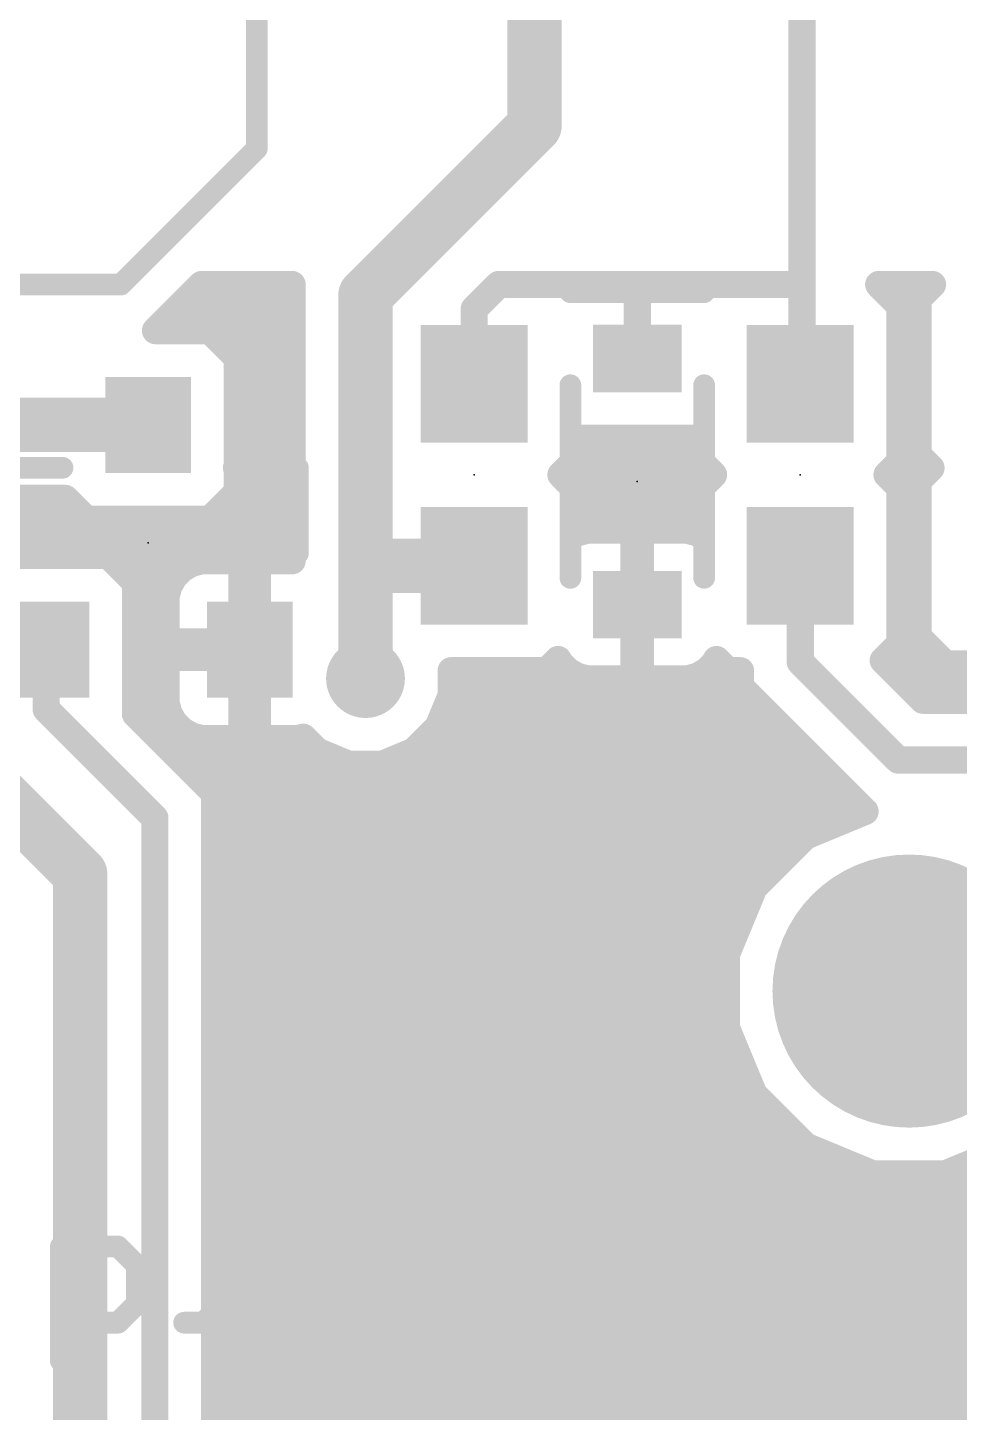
# Model space of a CAD drawing. Extents: x -16.5 to 33.1, y -17.8 to 72.5.
# Drawn here: x 8.27 to 16.98, y 46.61 to 59.55 of the extents above; entities that cross this region are included whole.
import ezdxf

# ---------------------------------------------------------------- set-up
doc = ezdxf.new("R2010")
doc.units = 0
for name, color, linetype in [('1', 22, 'CONTINUOUS'), ('17', 82, 'CONTINUOUS'), ('18', 82, 'CONTINUOUS'), ('20', 7, 'CONTINUOUS'), ('21', 7, 'CONTINUOUS'), ('23', 7, 'CONTINUOUS')]:
    doc.layers.add(name, color=color, linetype=linetype)

# ---------------------------------------------------------------- blocks, each defined once
blk = doc.blocks.new('ROUNDP')
at = {"const_width": 0.5}
blk.add_lwpolyline([(0, -0.25, 1), (0, 0.25, 1), (0, -0.25)], format="xyb", dxfattribs=at)
blk = doc.blocks.new('RECT')
blk.add_solid([(-0.5, -0.5), (0.5, -0.5), (-0.5, 0.5), (0.5, 0.5)])
blk = doc.blocks.new('ROUNDV')
at = {"const_width": 0.5}
blk.add_lwpolyline([(0, -0.25, 1), (0, 0.25, 1), (0, -0.25)], format="xyb", dxfattribs=at)

msp = doc.modelspace()

# ---------------------------------------------------------------- linework, layer by layer
at = {"layer": '1'}
for points, const_width in [([(13.01, 67.51), (13.01, 58.6322)], 0.508), ([(15.51, 67.01), (15.51, 57.15)], 0.254), ([(13.01, 58.6322), (11.43, 57.0522)], 0.508), ([(9.4671, 56.7188), (9.8983, 57.15)], 0.254), ([(9.8983, 57.15), (10.7442, 57.15)], 0.254), ([(10.7442, 57.15), (10.7442, 54.568)], 0.254), ([(11.43, 57.0522), (11.43, 54.522)], 0.508), ([(12.446, 56.9211), (12.675, 57.15)], 0.254), ([(12.675, 57.15), (13.97, 57.15)], 0.254), ([(13.97, 57.15), (15.51, 57.15)], 0.254), ([(13.97, 56.4585), (13.97, 57.15)], 0.254), ([(15.51, 57.15), (15.51, 56.238)], 0.254), ([(16.4258, 56.9509), (16.2267, 57.15)], 0.254), ([(16.2267, 57.15), (16.7298, 57.15)], 0.254), ([(16.7298, 57.15), (16.5942, 57.0144)], 0.254), ([(16.4258, 55.4931), (16.4258, 56.9509)], 0.254), ([(16.5942, 57.0144), (16.5942, 55.5566)], 0.254), ([(9.6443, 56.896), (10.7442, 56.896)], 0.254), ([(12.446, 56.222), (12.446, 56.9211)], 0.254), ([(16.4258, 56.896), (16.5942, 56.896)], 0.254), ([(9.9769, 56.7188), (9.4671, 56.7188)], 0.254), ([(10.2298, 56.4659), (9.9769, 56.7188)], 0.254), ([(10.0537, 56.642), (10.7442, 56.642)], 0.254), ([(16.4258, 56.642), (16.5942, 56.642)], 0.254), ([(10.2298, 55.2081), (10.2298, 56.4659)], 0.254), ([(10.2298, 56.388), (10.7442, 56.388)], 0.254), ([(16.4258, 56.388), (16.5942, 56.388)], 0.254), ([(15.51, 56.238), (15.494, 56.222)], 0.254), ([(10.2298, 56.134), (10.7442, 56.134)], 0.254), ([(16.4258, 56.134), (16.5942, 56.134)], 0.254), ([(6.43, 55.837), (9.398, 55.837)], 0.508), ([(10.2298, 55.88), (10.7442, 55.88)], 0.254), ([(16.4258, 55.88), (16.5942, 55.88)], 0.254), ([(13.3778, 55.4931), (13.3778, 55.7117)], 0.254), ([(13.3778, 55.7117), (14.5622, 55.7117)], 0.254), ([(14.5622, 55.7117), (14.5622, 55.4931)], 0.254), ([(10.2298, 55.626), (10.7442, 55.626)], 0.254), ([(13.3778, 55.626), (14.5622, 55.626)], 0.254), ([(16.4258, 55.626), (16.5942, 55.626)], 0.254), ([(16.5942, 55.5566), (16.7153, 55.4355)], 0.254), ([(13.2567, 55.372), (13.3778, 55.4931)], 0.254), ([(14.5622, 55.4931), (14.6833, 55.372)], 0.254), ([(16.3047, 55.372), (16.4258, 55.4931)], 0.254), ([(16.7153, 55.4355), (16.5942, 55.3144)], 0.254), ([(10.2298, 55.372), (10.7442, 55.372)], 0.254), ([(13.3778, 55.2509), (13.2567, 55.372)], 0.254), ([(13.2567, 55.372), (14.6833, 55.372)], 0.254), ([(14.6833, 55.372), (14.5622, 55.2509)], 0.254), ([(16.4258, 55.2509), (16.3047, 55.372)], 0.254), ([(16.3047, 55.372), (16.6518, 55.372)], 0.254), ([(16.5942, 55.3144), (16.5942, 53.8566)], 0.254), ([(7.3118, 55.1512), (8.6231, 55.1512)], 0.254), ([(8.6231, 55.1512), (8.8191, 54.9552)], 0.254), ([(9.9769, 54.9552), (10.2298, 55.2081)], 0.254), ([(13.3778, 54.8111), (13.3778, 55.2509)], 0.254), ([(14.5622, 55.2509), (14.5622, 54.8111)], 0.254), ([(16.4258, 53.7931), (16.4258, 55.2509)], 0.254), ([(7.3118, 55.118), (8.6563, 55.118)], 0.254), ([(10.1397, 55.118), (10.7442, 55.118)], 0.254), ([(13.3778, 55.118), (14.5622, 55.118)], 0.254), ([(16.4258, 55.118), (16.5942, 55.118)], 0.254), ([(8.8191, 54.9552), (9.9769, 54.9552)], 0.254), ([(7.1747, 54.864), (10.7442, 54.864)], 0.254), ([(13.3778, 54.864), (14.5622, 54.864)], 0.254), ([(13.4079, 54.8285), (13.3778, 54.8111)], 0.254), ([(13.5048, 54.8545), (13.4079, 54.8285)], 0.254), ([(13.9395, 54.8545), (13.5048, 54.8545)], 0.254), ([(13.9395, 54.189), (13.9395, 54.8545)], 0.254), ([(14.4352, 54.8545), (14.0005, 54.8545)], 0.254), ([(14.0005, 54.8545), (14.0005, 54.189)], 0.254), ([(14.5321, 54.8285), (14.4352, 54.8545)], 0.254), ([(14.5622, 54.8111), (14.5321, 54.8285)], 0.254), ([(16.4258, 54.864), (16.5942, 54.864)], 0.254), ([(9.0269, 54.6188), (7.8691, 54.6188)], 0.254), ([(9.2798, 54.3659), (9.0269, 54.6188)], 0.254), ([(11.43, 54.522), (12.446, 54.522)], 0.508), ([(11.43, 53.467), (11.43, 54.522)], 0.508), ([(9.0357, 54.61), (10.7442, 54.61)], 0.254), ([(9.7141, 54.4919), (9.6431, 54.4209)], 0.254), ([(9.8009, 54.542), (9.7141, 54.4919)], 0.254), ([(9.8978, 54.568), (9.8009, 54.542)], 0.254), ([(10.275, 54.568), (9.8978, 54.568)], 0.254), ([(10.275, 53.81), (10.275, 54.568)], 0.254), ([(10.7442, 54.568), (10.421, 54.568)], 0.254), ([(10.421, 54.568), (10.421, 53.81)], 0.254), ([(13.9395, 54.61), (14.0005, 54.61)], 0.254), ([(15.494, 54.522), (15.494, 53.6208)], 0.254), ([(16.4258, 54.61), (16.5942, 54.61)], 0.254), ([(9.2798, 53.1354), (9.2798, 54.3659)], 0.254), ([(9.2798, 54.356), (9.6056, 54.356)], 0.254), ([(9.6431, 54.4209), (9.593, 54.3341)], 0.254), ([(10.275, 54.356), (10.421, 54.356)], 0.254), ([(13.9395, 54.356), (14.0005, 54.356)], 0.254), ([(16.4258, 54.356), (16.5942, 54.356)], 0.254), ([(9.593, 54.3341), (9.567, 54.2372)], 0.254), ([(9.567, 54.2372), (9.567, 53.81)], 0.254), ([(6.3646, 54.0385), (8.763, 51.6401)], 0.508), ([(9.2798, 54.102), (9.567, 54.102)], 0.254), ([(10.275, 54.102), (10.421, 54.102)], 0.254), ([(14.0005, 54.189), (13.9395, 54.189)], 0.254), ([(13.9395, 53.4625), (13.9395, 54.128)], 0.254), ([(13.9395, 54.128), (14.0005, 54.128)], 0.254), ([(13.9395, 54.102), (14.0005, 54.102)], 0.254), ([(14.0005, 54.128), (14.0005, 53.4625)], 0.254), ([(16.4258, 54.102), (16.5942, 54.102)], 0.254), ([(9.2798, 53.848), (9.567, 53.848)], 0.254), ([(10.275, 53.848), (10.421, 53.848)], 0.254), ([(13.9395, 53.848), (14.0005, 53.848)], 0.254), ([(16.4258, 53.848), (16.6028, 53.848)], 0.254), ([(16.5942, 53.8566), (16.8471, 53.6037)], 0.254), ([(8.4455, 53.7345), (8.448, 53.737)], 0.254), ([(8.4455, 53.7345), (8.4455, 53.1795)], 0.254), ([(9.567, 53.81), (10.275, 53.81)], 0.254), ([(10.421, 53.81), (10.275, 53.81)], 0.254), ([(10.275, 53.81), (10.275, 53.664)], 0.254), ([(16.2689, 53.6362), (16.4258, 53.7931)], 0.254), ([(9.2798, 53.594), (9.567, 53.594)], 0.254), ([(10.275, 53.664), (9.567, 53.664)], 0.254), ([(9.567, 53.664), (9.567, 53.2368)], 0.254), ([(10.275, 52.906), (10.275, 53.664)], 0.254), ([(10.275, 53.664), (10.421, 53.664)], 0.254), ([(10.275, 53.594), (10.421, 53.594)], 0.254), ([(10.421, 53.664), (10.421, 52.906)], 0.254), ([(13.1249, 53.5402), (13.2297, 53.645)], 0.254), ([(13.1787, 53.594), (13.2657, 53.594)], 0.254), ([(13.2297, 53.645), (13.2501, 53.6096)], 0.254), ([(13.2501, 53.6096), (13.3211, 53.5386)], 0.254), ([(13.9395, 53.594), (14.0005, 53.594)], 0.254), ([(14.6189, 53.5386), (14.6899, 53.6096)], 0.254), ([(14.6743, 53.594), (14.7613, 53.594)], 0.254), ([(14.6899, 53.6096), (14.7103, 53.645)], 0.254), ([(14.7103, 53.645), (14.8151, 53.5402)], 0.254), ([(15.494, 53.6208), (16.4098, 52.705)], 0.254), ([(16.6413, 53.2638), (16.2689, 53.6362)], 0.254), ([(16.3111, 53.594), (18.381, 53.594)], 0.254), ([(16.8471, 53.6037), (18.2049, 53.6037)], 0.254), ([(12.2301, 53.3078), (12.2301, 53.5402)], 0.254), ([(12.2301, 53.5402), (13.1249, 53.5402)], 0.254), ([(13.3211, 53.5386), (13.4079, 53.4885)], 0.254), ([(13.4079, 53.4885), (13.5048, 53.4625)], 0.254), ([(13.5048, 53.4625), (13.9395, 53.4625)], 0.254), ([(14.0005, 53.4625), (14.4352, 53.4625)], 0.254), ([(14.4352, 53.4625), (14.5321, 53.4885)], 0.254), ([(14.5321, 53.4885), (14.6189, 53.5386)], 0.254), ([(14.8151, 53.5402), (14.9352, 53.5402)], 0.254), ([(14.9352, 53.5402), (14.9352, 53.3893)], 0.254), ([(9.2798, 53.34), (9.567, 53.34)], 0.254), ([(10.275, 53.34), (10.421, 53.34)], 0.254), ([(12.2301, 53.34), (14.9845, 53.34)], 0.254), ([(14.9352, 53.3893), (15.851, 52.4735)], 0.254), ([(16.5651, 53.34), (18.381, 53.34)], 0.254), ([(9.567, 53.2368), (9.593, 53.1399)], 0.254), ([(12.1083, 53.0138), (12.2301, 53.3078)], 0.254), ([(18.381, 53.2638), (16.6413, 53.2638)], 0.254), ([(8.4455, 53.1795), (9.4615, 52.1635)], 0.254), ([(9.693, 52.7223), (9.2798, 53.1354)], 0.254), ([(9.3292, 53.086), (9.6241, 53.086)], 0.254), ([(9.593, 53.1399), (9.6431, 53.0531)], 0.254), ([(10.275, 53.086), (10.421, 53.086)], 0.254), ([(12.1382, 53.086), (15.2385, 53.086)], 0.254), ([(9.6431, 53.0531), (9.7141, 52.9821)], 0.254), ([(9.7141, 52.9821), (9.8009, 52.932)], 0.254), ([(11.8832, 52.7887), (12.1083, 53.0138)], 0.254), ([(9.5832, 52.832), (10.9335, 52.832)], 0.254), ([(9.8009, 52.932), (9.8978, 52.906)], 0.254), ([(9.8978, 52.906), (10.275, 52.906)], 0.254), ([(10.421, 52.906), (10.7982, 52.906)], 0.254), ([(10.7982, 52.906), (10.8465, 52.919)], 0.254), ([(10.8465, 52.919), (10.9768, 52.7887)], 0.254), ([(11.9265, 52.832), (15.4925, 52.832)], 0.254), ([(10.0203, 52.3949), (9.693, 52.7223)], 0.254), ([(10.9768, 52.7887), (11.2708, 52.6669)], 0.254), ([(11.5892, 52.6669), (11.8832, 52.7887)], 0.254), ([(16.4098, 52.705), (22.225, 52.705)], 0.254), ([(9.8372, 52.578), (15.7465, 52.578)], 0.254), ([(11.2708, 52.6669), (11.5892, 52.6669)], 0.254), ([(15.851, 52.4735), (16.0996, 52.2249)], 0.254), ([(10.0203, 42.0274), (10.0203, 52.3949)], 0.254), ([(10.0203, 52.324), (16.0005, 52.324)], 0.254), ([(9.4615, 41.7959), (9.4615, 52.1635)], 0.254), ([(16.0996, 52.2249), (15.5424, 51.9941)], 0.254), ([(10.0203, 52.07), (15.7257, 52.07)], 0.254), ([(15.5424, 51.9941), (15.0619, 51.5136)], 0.254), ([(10.0203, 51.816), (15.3643, 51.816)], 0.254), ([(8.763, 41.3385), (8.763, 51.6401)], 0.508), ([(10.0203, 51.562), (15.1103, 51.562)], 0.254), ([(15.0619, 51.5136), (14.8018, 50.8858)], 0.254), ([(10.0203, 51.308), (14.9767, 51.308)], 0.254), ([(10.0203, 51.054), (14.8715, 51.054)], 0.254), ([(14.8018, 50.8858), (14.8018, 50.2062)], 0.254), ([(10.0203, 50.8), (14.8018, 50.8)], 0.254), ([(10.0203, 50.546), (14.8018, 50.546)], 0.254), ([(10.0203, 50.292), (14.8018, 50.292)], 0.254), ([(14.8018, 50.2062), (15.0619, 49.5784)], 0.254), ([(10.0203, 50.038), (14.8715, 50.038)], 0.254), ([(10.0203, 49.784), (14.9767, 49.784)], 0.254), ([(15.0619, 49.5784), (15.5424, 49.0979)], 0.254), ([(10.0203, 49.53), (15.1103, 49.53)], 0.254), ([(10.0203, 49.276), (15.3643, 49.276)], 0.254), ([(15.5424, 49.0979), (16.1702, 48.8379)], 0.254), ([(16.8498, 48.8379), (17.4776, 49.0979)], 0.254), ([(10.0203, 49.022), (15.7256, 49.022)], 0.254), ([(16.1702, 48.8379), (16.8498, 48.8379)], 0.254), ([(10.0203, 48.768), (22.4202, 48.768)], 0.254), ([(10.0203, 48.514), (22.4202, 48.514)], 0.254), ([(10.0203, 48.26), (22.4202, 48.26)], 0.254), ([(10.0203, 48.006), (22.4202, 48.006)], 0.254), ([(10.0203, 47.752), (22.4202, 47.752)], 0.254), ([(10.0203, 47.498), (22.4202, 47.498)], 0.254), ([(10.0203, 47.244), (22.4202, 47.244)], 0.254), ([(10.0203, 46.99), (22.4202, 46.99)], 0.254), ([(10.0203, 46.736), (22.4202, 46.736)], 0.254), ([(10.0203, 46.482), (22.4202, 46.482)], 0.254)]:
    msp.add_lwpolyline(points, dxfattribs=dict(at, const_width=const_width))
for points, const_width in [([(13.0998, 58.5424, 1), (12.9202, 58.722)], 0.254), ([(12.883, 58.6322, 1), (13.137, 58.6322)], 0.254), ([(9.8983, 57.2135, 1), (9.8983, 57.0865)], 0.127), ([(9.9432, 57.1051, 1), (9.8534, 57.1949)], 0.127), ([(10.8077, 57.15, 1), (10.6807, 57.15)], 0.127), ([(10.7442, 57.0865, 1), (10.7442, 57.2135)], 0.127), ([(11.557, 57.0522, 1), (11.303, 57.0522)], 0.254), ([(11.3402, 57.142, 1), (11.5198, 56.9624)], 0.254), ([(12.675, 57.2135, 1), (12.675, 57.0865)], 0.127), ([(12.7199, 57.1051, 1), (12.63, 57.1949)], 0.127), ([(13.97, 57.2135, 1), (13.97, 57.0865)], 0.127), ([(14.0335, 57.15, 1), (13.9065, 57.15)], 0.127), ([(13.97, 57.0865, 1), (13.97, 57.2135)], 0.127), ([(15.5735, 57.15, 1), (15.4465, 57.15)], 0.127), ([(15.4465, 57.15, 1), (15.5735, 57.15)], 0.127), ([(15.51, 57.0865, 1), (15.51, 57.2135)], 0.127), ([(16.2716, 57.1949, 1), (16.1818, 57.1051)], 0.127), ([(16.2267, 57.2135, 1), (16.2267, 57.0865)], 0.127), ([(16.7747, 57.1051, 1), (16.6849, 57.1949)], 0.127), ([(16.7298, 57.0865, 1), (16.7298, 57.2135)], 0.127), ([(16.4893, 56.9509, 1), (16.3623, 56.9509)], 0.127), ([(16.6577, 57.0144, 1), (16.5307, 57.0144)], 0.127), ([(16.5493, 57.0593, 1), (16.6391, 56.9695)], 0.127), ([(9.6443, 56.9595, 1), (9.6443, 56.8325)], 0.127), ([(10.7442, 56.8325, 1), (10.7442, 56.9595)], 0.127), ([(12.5095, 56.9211, 1), (12.3825, 56.9211)], 0.127), ([(12.4011, 56.966, 1), (12.4909, 56.8761)], 0.127), ([(16.4258, 56.9595, 1), (16.4258, 56.8325)], 0.127), ([(16.3809, 56.906, 1), (16.4707, 56.9958)], 0.127), ([(16.5942, 56.8325, 1), (16.5942, 56.9595)], 0.127), ([(9.4671, 56.7823, 1), (9.4671, 56.6553)], 0.127), ([(9.4222, 56.7637, 1), (9.512, 56.6739)], 0.127), ([(10.0218, 56.7637, 1), (9.932, 56.6739)], 0.127), ([(9.9769, 56.6553, 1), (9.9769, 56.7823)], 0.127), ([(10.0537, 56.7055, 1), (10.0537, 56.5785)], 0.127), ([(10.7442, 56.5785, 1), (10.7442, 56.7055)], 0.127), ([(16.4258, 56.7055, 1), (16.4258, 56.5785)], 0.127), ([(16.5942, 56.5785, 1), (16.5942, 56.7055)], 0.127), ([(10.2933, 56.4659, 1), (10.1663, 56.4659)], 0.127), ([(10.1849, 56.421, 1), (10.2747, 56.5108)], 0.127), ([(10.2298, 56.4515, 1), (10.2298, 56.3245)], 0.127), ([(10.7442, 56.3245, 1), (10.7442, 56.4515)], 0.127), ([(13.9065, 56.4585, 1), (14.0335, 56.4585)], 0.127), ([(16.4258, 56.4515, 1), (16.4258, 56.3245)], 0.127), ([(16.5942, 56.3245, 1), (16.5942, 56.4515)], 0.127), ([(15.4491, 56.2669, 1), (15.5389, 56.1771)], 0.127), ([(15.4465, 56.238, 1), (15.5735, 56.238)], 0.127), ([(15.5549, 56.1931, 1), (15.4651, 56.2829)], 0.127), ([(10.2298, 56.1975, 1), (10.2298, 56.0705)], 0.127), ([(10.7442, 56.0705, 1), (10.7442, 56.1975)], 0.127), ([(12.3825, 56.222, 1), (12.5095, 56.222)], 0.127), ([(16.4258, 56.1975, 1), (16.4258, 56.0705)], 0.127), ([(16.5942, 56.0705, 1), (16.5942, 56.1975)], 0.127), ([(9.398, 55.71, 1), (9.398, 55.964)], 0.254), ([(10.2298, 55.9435, 1), (10.2298, 55.8165)], 0.127), ([(10.7442, 55.8165, 1), (10.7442, 55.9435)], 0.127), ([(16.4258, 55.9435, 1), (16.4258, 55.8165)], 0.127), ([(16.5942, 55.8165, 1), (16.5942, 55.9435)], 0.127), ([(13.4413, 55.7117, 1), (13.3143, 55.7117)], 0.127), ([(13.3778, 55.7752, 1), (13.3778, 55.6482)], 0.127), ([(14.6257, 55.7117, 1), (14.4987, 55.7117)], 0.127), ([(14.5622, 55.6482, 1), (14.5622, 55.7752)], 0.127), ([(10.2298, 55.6895, 1), (10.2298, 55.5625)], 0.127), ([(10.7442, 55.5625, 1), (10.7442, 55.6895)], 0.127), ([(13.3778, 55.6895, 1), (13.3778, 55.5625)], 0.127), ([(14.5622, 55.5625, 1), (14.5622, 55.6895)], 0.127), ([(16.4258, 55.6895, 1), (16.4258, 55.5625)], 0.127), ([(16.6391, 55.6015, 1), (16.5493, 55.5117)], 0.127), ([(16.5942, 55.5625, 1), (16.5942, 55.6895)], 0.127), ([(13.3143, 55.4931, 1), (13.4413, 55.4931)], 0.127), ([(13.4227, 55.4482, 1), (13.3329, 55.538)], 0.127), ([(14.6071, 55.538, 1), (14.5173, 55.4482)], 0.127), ([(14.4987, 55.4931, 1), (14.6257, 55.4931)], 0.127), ([(16.3623, 55.4931, 1), (16.4893, 55.4931)], 0.127), ([(16.4707, 55.4482, 1), (16.3809, 55.538)], 0.127), ([(16.5307, 55.5566, 1), (16.6577, 55.5566)], 0.127), ([(16.7602, 55.3906, 1), (16.6704, 55.4804)], 0.127), ([(16.6704, 55.3906, 1), (16.7602, 55.4804)], 0.127), ([(10.2298, 55.4355, 1), (10.2298, 55.3085)], 0.127), ([(10.7442, 55.3085, 1), (10.7442, 55.4355)], 0.127), ([(13.3016, 55.4169, 1), (13.2118, 55.3271)], 0.127), ([(13.2567, 55.4355, 1), (13.2567, 55.3085)], 0.127), ([(13.2118, 55.4169, 1), (13.3016, 55.3271)], 0.127), ([(14.7282, 55.3271, 1), (14.6384, 55.4169)], 0.127), ([(14.6384, 55.3271, 1), (14.7282, 55.4169)], 0.127), ([(14.6833, 55.3085, 1), (14.6833, 55.4355)], 0.127), ([(16.3496, 55.4169, 1), (16.2598, 55.3271)], 0.127), ([(16.3047, 55.4355, 1), (16.3047, 55.3085)], 0.127), ([(16.2598, 55.4169, 1), (16.3496, 55.3271)], 0.127), ([(16.6577, 55.3144, 1), (16.5307, 55.3144)], 0.127), ([(16.5493, 55.3593, 1), (16.6391, 55.2695)], 0.127), ([(16.6518, 55.3085, 1), (16.6518, 55.4355)], 0.127), ([(8.668, 55.1961, 1), (8.5782, 55.1063)], 0.127), ([(8.6231, 55.0877, 1), (8.6231, 55.2147)], 0.127), ([(10.1663, 55.2081, 1), (10.2933, 55.2081)], 0.127), ([(10.2747, 55.1632, 1), (10.1849, 55.253)], 0.127), ([(13.4413, 55.2509, 1), (13.3143, 55.2509)], 0.127), ([(13.3329, 55.206, 1), (13.4227, 55.2958)], 0.127), ([(14.6257, 55.2509, 1), (14.4987, 55.2509)], 0.127), ([(14.5173, 55.2958, 1), (14.6071, 55.206)], 0.127), ([(16.4893, 55.2509, 1), (16.3623, 55.2509)], 0.127), ([(16.3809, 55.206, 1), (16.4707, 55.2958)], 0.127), ([(8.6563, 55.0545, 1), (8.6563, 55.1815)], 0.127), ([(10.1397, 55.1815, 1), (10.1397, 55.0545)], 0.127), ([(10.7442, 55.0545, 1), (10.7442, 55.1815)], 0.127), ([(13.3778, 55.1815, 1), (13.3778, 55.0545)], 0.127), ([(14.5622, 55.0545, 1), (14.5622, 55.1815)], 0.127), ([(16.4258, 55.1815, 1), (16.4258, 55.0545)], 0.127), ([(16.5942, 55.0545, 1), (16.5942, 55.1815)], 0.127), ([(8.8191, 55.0187, 1), (8.8191, 54.8917)], 0.127), ([(8.7742, 54.9103, 1), (8.864, 55.0001)], 0.127), ([(9.932, 55.0001, 1), (10.0218, 54.9103)], 0.127), ([(9.9769, 54.8917, 1), (9.9769, 55.0187)], 0.127), ([(10.7442, 54.8005, 1), (10.7442, 54.9275)], 0.127), ([(13.346, 54.8661, 1), (13.4095, 54.7561)], 0.127), ([(13.3778, 54.9275, 1), (13.3778, 54.8005)], 0.127), ([(13.3143, 54.8111, 1), (13.4413, 54.8111)], 0.127), ([(13.3915, 54.8899, 1), (13.4244, 54.7672)], 0.127), ([(13.4397, 54.7735, 1), (13.3762, 54.8835)], 0.127), ([(13.5048, 54.918, 1), (13.5048, 54.791)], 0.127), ([(13.5213, 54.7932, 1), (13.4884, 54.9158)], 0.127), ([(14.003, 54.8545, 1), (13.876, 54.8545)], 0.127), ([(14.0005, 54.918, 1), (14.0005, 54.791)], 0.127), ([(14.064, 54.8545, 1), (13.937, 54.8545)], 0.127), ([(13.9395, 54.791, 1), (13.9395, 54.918)], 0.127), ([(14.4516, 54.9158, 1), (14.4187, 54.7932)], 0.127), ([(14.4352, 54.791, 1), (14.4352, 54.918)], 0.127), ([(14.5638, 54.8835, 1), (14.5003, 54.7735)], 0.127), ([(14.4987, 54.8111, 1), (14.6257, 54.8111)], 0.127), ([(14.5156, 54.7672, 1), (14.5485, 54.8899)], 0.127), ([(14.5304, 54.7561, 1), (14.594, 54.8661)], 0.127), ([(14.5622, 54.8005, 1), (14.5622, 54.9275)], 0.127), ([(16.4258, 54.9275, 1), (16.4258, 54.8005)], 0.127), ([(16.5942, 54.8005, 1), (16.5942, 54.9275)], 0.127), ([(9.0718, 54.6637, 1), (8.982, 54.5739)], 0.127), ([(9.0269, 54.5553, 1), (9.0269, 54.6823)], 0.127), ([(11.43, 54.649, 1), (11.43, 54.395)], 0.254), ([(11.557, 54.522, 1), (11.303, 54.522)], 0.254), ([(12.446, 54.395, 1), (12.446, 54.649)], 0.254), ([(9.0357, 54.6735, 1), (9.0357, 54.5465)], 0.127), ([(9.759, 54.447, 1), (9.6692, 54.5368)], 0.127), ([(9.7845, 54.6034, 1), (9.8174, 54.4807)], 0.127), ([(9.8327, 54.487, 1), (9.7692, 54.597)], 0.127), ([(9.8978, 54.6315, 1), (9.8978, 54.5045)], 0.127), ([(9.9143, 54.5067, 1), (9.8814, 54.6293)], 0.127), ([(10.3385, 54.568, 1), (10.2115, 54.568)], 0.127), ([(10.275, 54.5045, 1), (10.275, 54.6315)], 0.127), ([(10.421, 54.6315, 1), (10.421, 54.5045)], 0.127), ([(10.4845, 54.568, 1), (10.3575, 54.568)], 0.127), ([(10.6807, 54.568, 1), (10.8077, 54.568)], 0.127), ([(10.7442, 54.5465, 1), (10.7442, 54.6735)], 0.127), ([(10.7442, 54.5045, 1), (10.7442, 54.6315)], 0.127), ([(11.303, 54.522, 1), (11.557, 54.522)], 0.254), ([(13.9395, 54.6735, 1), (13.9395, 54.5465)], 0.127), ([(14.0005, 54.5465, 1), (14.0005, 54.6735)], 0.127), ([(15.5575, 54.522, 1), (15.4305, 54.522)], 0.127), ([(16.4258, 54.6735, 1), (16.4258, 54.5465)], 0.127), ([(16.5942, 54.5465, 1), (16.5942, 54.6735)], 0.127), ([(9.3433, 54.3659, 1), (9.2163, 54.3659)], 0.127), ([(9.2798, 54.4195, 1), (9.2798, 54.2925)], 0.127), ([(9.5982, 54.4658, 1), (9.688, 54.376)], 0.127), ([(9.6981, 54.3892, 1), (9.5881, 54.4527)], 0.127), ([(9.6056, 54.2925, 1), (9.6056, 54.4195)], 0.127), ([(9.6823, 54.5469, 1), (9.7458, 54.4369)], 0.127), ([(10.275, 54.4195, 1), (10.275, 54.2925)], 0.127), ([(10.421, 54.2925, 1), (10.421, 54.4195)], 0.127), ([(13.9395, 54.4195, 1), (13.9395, 54.2925)], 0.127), ([(14.0005, 54.2925, 1), (14.0005, 54.4195)], 0.127), ([(16.4258, 54.4195, 1), (16.4258, 54.2925)], 0.127), ([(16.5942, 54.2925, 1), (16.5942, 54.4195)], 0.127), ([(9.2349, 54.321, 1), (9.3247, 54.4108)], 0.127), ([(9.6305, 54.2372, 1), (9.5035, 54.2372)], 0.127), ([(9.538, 54.3658, 1), (9.648, 54.3023)], 0.127), ([(9.6543, 54.3176, 1), (9.5316, 54.3505)], 0.127), ([(9.2798, 54.1655, 1), (9.2798, 54.0385)], 0.127), ([(9.5057, 54.2536, 1), (9.6283, 54.2207)], 0.127), ([(9.567, 54.0385, 1), (9.567, 54.1655)], 0.127), ([(10.275, 54.1655, 1), (10.275, 54.0385)], 0.127), ([(10.421, 54.0385, 1), (10.421, 54.1655)], 0.127), ([(13.9395, 54.2525, 1), (13.9395, 54.1255)], 0.127), ([(14.003, 54.128, 1), (13.876, 54.128)], 0.127), ([(13.9395, 54.1915, 1), (13.9395, 54.0645)], 0.127), ([(13.876, 54.189, 1), (14.003, 54.189)], 0.127), ([(13.9395, 54.1655, 1), (13.9395, 54.0385)], 0.127), ([(14.064, 54.128, 1), (13.937, 54.128)], 0.127), ([(13.937, 54.189, 1), (14.064, 54.189)], 0.127), ([(14.0005, 54.1255, 1), (14.0005, 54.2525)], 0.127), ([(14.0005, 54.0645, 1), (14.0005, 54.1915)], 0.127), ([(14.0005, 54.0385, 1), (14.0005, 54.1655)], 0.127), ([(16.4258, 54.1655, 1), (16.4258, 54.0385)], 0.127), ([(16.5942, 54.0385, 1), (16.5942, 54.1655)], 0.127), ([(9.2798, 53.9115, 1), (9.2798, 53.7845)], 0.127), ([(9.567, 53.7845, 1), (9.567, 53.9115)], 0.127), ([(10.275, 53.9115, 1), (10.275, 53.7845)], 0.127), ([(10.421, 53.7845, 1), (10.421, 53.9115)], 0.127), ([(13.9395, 53.9115, 1), (13.9395, 53.7845)], 0.127), ([(14.0005, 53.7845, 1), (14.0005, 53.9115)], 0.127), ([(16.4258, 53.9115, 1), (16.4258, 53.7845)], 0.127), ([(16.6391, 53.9015, 1), (16.5493, 53.8117)], 0.127), ([(16.6028, 53.7845, 1), (16.6028, 53.9115)], 0.127), ([(8.509, 53.7345, 1), (8.382, 53.7345)], 0.127), ([(8.4006, 53.7794, 1), (8.4904, 53.6896)], 0.127), ([(8.4929, 53.6921, 1), (8.4031, 53.7819)], 0.127), ([(9.567, 53.8735, 1), (9.567, 53.7465)], 0.127), ([(9.5035, 53.81, 1), (9.6305, 53.81)], 0.127), ([(10.275, 53.8735, 1), (10.275, 53.7465)], 0.127), ([(10.3385, 53.81, 1), (10.2115, 53.81)], 0.127), ([(10.2115, 53.81, 1), (10.3385, 53.81)], 0.127), ([(10.275, 53.7465, 1), (10.275, 53.8735)], 0.127), ([(10.3575, 53.81, 1), (10.4845, 53.81)], 0.127), ([(10.421, 53.7465, 1), (10.421, 53.8735)], 0.127), ([(16.3623, 53.7931, 1), (16.4893, 53.7931)], 0.127), ([(16.4707, 53.7482, 1), (16.3809, 53.838)], 0.127), ([(16.5307, 53.8566, 1), (16.6577, 53.8566)], 0.127), ([(9.2798, 53.6575, 1), (9.2798, 53.5305)], 0.127), ([(9.567, 53.7275, 1), (9.567, 53.6005)], 0.127), ([(9.6305, 53.664, 1), (9.5035, 53.664)], 0.127), ([(9.567, 53.5305, 1), (9.567, 53.6575)], 0.127), ([(10.3385, 53.664, 1), (10.2115, 53.664)], 0.127), ([(10.275, 53.7275, 1), (10.275, 53.6005)], 0.127), ([(10.2115, 53.664, 1), (10.3385, 53.664)], 0.127), ([(10.275, 53.6575, 1), (10.275, 53.5305)], 0.127), ([(10.275, 53.6005, 1), (10.275, 53.7275)], 0.127), ([(10.4845, 53.664, 1), (10.3575, 53.664)], 0.127), ([(10.421, 53.6005, 1), (10.421, 53.7275)], 0.127), ([(10.421, 53.5305, 1), (10.421, 53.6575)], 0.127), ([(13.1787, 53.6575, 1), (13.1787, 53.5305)], 0.127), ([(13.2847, 53.6768, 1), (13.1747, 53.6133)], 0.127), ([(13.2746, 53.6001, 1), (13.1848, 53.6899)], 0.127), ([(13.295, 53.6545, 1), (13.2052, 53.5647)], 0.127), ([(13.2657, 53.5305, 1), (13.2657, 53.6575)], 0.127), ([(13.9395, 53.6575, 1), (13.9395, 53.5305)], 0.127), ([(14.0005, 53.5305, 1), (14.0005, 53.6575)], 0.127), ([(14.6743, 53.6575, 1), (14.6743, 53.5305)], 0.127), ([(14.7348, 53.5647, 1), (14.645, 53.6545)], 0.127), ([(14.7552, 53.6899, 1), (14.6654, 53.6001)], 0.127), ([(14.7653, 53.6133, 1), (14.6553, 53.6768)], 0.127), ([(14.7613, 53.5305, 1), (14.7613, 53.6575)], 0.127), ([(15.5389, 53.6657, 1), (15.4491, 53.5759)], 0.127), ([(16.3138, 53.6811, 1), (16.224, 53.5913)], 0.127), ([(16.224, 53.6811, 1), (16.3138, 53.5913)], 0.127), ([(16.3111, 53.6575, 1), (16.3111, 53.5305)], 0.127), ([(16.8471, 53.6672, 1), (16.8471, 53.5402)], 0.127), ([(16.8022, 53.5588, 1), (16.892, 53.6486)], 0.127), ([(11.303, 53.467, 1), (11.557, 53.467)], 0.254), ([(12.2936, 53.5402, 1), (12.1666, 53.5402)], 0.127), ([(12.2301, 53.6037, 1), (12.2301, 53.4767)], 0.127), ([(13.08, 53.5851, 1), (13.1698, 53.4953)], 0.127), ([(13.1249, 53.4767, 1), (13.1249, 53.6037)], 0.127), ([(13.1951, 53.5778, 1), (13.3051, 53.6413)], 0.127), ([(13.3528, 53.5936, 1), (13.2893, 53.4836)], 0.127), ([(13.2762, 53.4937, 1), (13.366, 53.5835)], 0.127), ([(13.4244, 53.5498, 1), (13.3915, 53.4271)], 0.127), ([(13.3762, 53.4335, 1), (13.4397, 53.5435)], 0.127), ([(13.5048, 53.526, 1), (13.5048, 53.399)], 0.127), ([(13.4884, 53.4012, 1), (13.5213, 53.5238)], 0.127), ([(14.0005, 53.526, 1), (14.0005, 53.399)], 0.127), ([(13.9395, 53.399, 1), (13.9395, 53.526)], 0.127), ([(14.4187, 53.5238, 1), (14.4516, 53.4012)], 0.127), ([(14.4352, 53.399, 1), (14.4352, 53.526)], 0.127), ([(14.5003, 53.5435, 1), (14.5638, 53.4335)], 0.127), ([(14.5485, 53.4271, 1), (14.5156, 53.5498)], 0.127), ([(14.574, 53.5835, 1), (14.6638, 53.4937)], 0.127), ([(14.6507, 53.4836, 1), (14.5872, 53.5936)], 0.127), ([(14.6349, 53.6413, 1), (14.7449, 53.5778)], 0.127), ([(14.8151, 53.6037, 1), (14.8151, 53.4767)], 0.127), ([(14.7702, 53.4953, 1), (14.86, 53.5851)], 0.127), ([(14.9987, 53.5402, 1), (14.8717, 53.5402)], 0.127), ([(14.9352, 53.4767, 1), (14.9352, 53.6037)], 0.127), ([(15.4305, 53.6208, 1), (15.5575, 53.6208)], 0.127), ([(9.2798, 53.4035, 1), (9.2798, 53.2765)], 0.127), ([(9.567, 53.2765, 1), (9.567, 53.4035)], 0.127), ([(10.275, 53.4035, 1), (10.275, 53.2765)], 0.127), ([(10.421, 53.2765, 1), (10.421, 53.4035)], 0.127), ([(12.2301, 53.4035, 1), (12.2301, 53.2765)], 0.127), ([(13.876, 53.4625, 1), (14.003, 53.4625)], 0.127), ([(13.937, 53.4625, 1), (14.064, 53.4625)], 0.127), ([(14.9801, 53.4342, 1), (14.8903, 53.3444)], 0.127), ([(14.8717, 53.3893, 1), (14.9987, 53.3893)], 0.127), ([(14.9845, 53.2765, 1), (14.9845, 53.4035)], 0.127), ([(16.5651, 53.4035, 1), (16.5651, 53.2765)], 0.127), ([(9.6283, 53.2533, 1), (9.5057, 53.2204)], 0.127), ([(12.1666, 53.3078, 1), (12.2936, 53.3078)], 0.127), ([(12.2888, 53.2835, 1), (12.1714, 53.3321)], 0.127), ([(16.6413, 53.3273, 1), (16.6413, 53.2003)], 0.127), ([(16.5964, 53.2189, 1), (16.6862, 53.3087)], 0.127), ([(8.4904, 53.2244, 1), (8.4006, 53.1346)], 0.127), ([(8.382, 53.1795, 1), (8.509, 53.1795)], 0.127), ([(9.3247, 53.1803, 1), (9.2349, 53.0905)], 0.127), ([(9.2163, 53.1354, 1), (9.3433, 53.1354)], 0.127), ([(9.3292, 53.1495, 1), (9.3292, 53.0225)], 0.127), ([(9.5035, 53.2368, 1), (9.6305, 53.2368)], 0.127), ([(9.648, 53.1717, 1), (9.538, 53.1082)], 0.127), ([(9.5316, 53.1235, 1), (9.6543, 53.1564)], 0.127), ([(9.6241, 53.0225, 1), (9.6241, 53.1495)], 0.127), ([(10.275, 53.1495, 1), (10.275, 53.0225)], 0.127), ([(10.421, 53.0225, 1), (10.421, 53.1495)], 0.127), ([(12.1382, 53.1495, 1), (12.1382, 53.0225)], 0.127), ([(15.2385, 53.0225, 1), (15.2385, 53.1495)], 0.127), ([(9.688, 53.098, 1), (9.5982, 53.0082)], 0.127), ([(9.5881, 53.0213, 1), (9.6981, 53.0848)], 0.127), ([(9.7458, 53.0371, 1), (9.6823, 52.9271)], 0.127), ([(9.6692, 52.9372, 1), (9.759, 53.027)], 0.127), ([(12.0496, 53.0381, 1), (12.167, 52.9895)], 0.127), ([(12.1532, 52.9689, 1), (12.0634, 53.0587)], 0.127), ([(9.5832, 52.8955, 1), (9.5832, 52.7685)], 0.127), ([(9.8174, 52.9933, 1), (9.7845, 52.8706)], 0.127), ([(9.7692, 52.877, 1), (9.8327, 52.987)], 0.127), ([(9.8978, 52.9695, 1), (9.8978, 52.8425)], 0.127), ([(9.8814, 52.8447, 1), (9.9143, 52.9673)], 0.127), ([(10.2115, 52.906, 1), (10.3385, 52.906)], 0.127), ([(10.275, 52.8425, 1), (10.275, 52.9695)], 0.127), ([(10.421, 52.9695, 1), (10.421, 52.8425)], 0.127), ([(10.3575, 52.906, 1), (10.4845, 52.906)], 0.127), ([(10.7817, 52.9673, 1), (10.8146, 52.8447)], 0.127), ([(10.8914, 52.9639, 1), (10.8016, 52.8741)], 0.127), ([(10.7982, 52.8425, 1), (10.7982, 52.9695)], 0.127), ([(10.863, 52.8576, 1), (10.8301, 52.9803)], 0.127), ([(10.9335, 52.7685, 1), (10.9335, 52.8955)], 0.127), ([(11.9265, 52.8955, 1), (11.9265, 52.7685)], 0.127), ([(15.4925, 52.7685, 1), (15.4925, 52.8955)], 0.127), ([(9.7379, 52.7672, 1), (9.6481, 52.6774)], 0.127), ([(9.6481, 52.6774, 1), (9.7379, 52.7672)], 0.127), ([(11.0011, 52.8474, 1), (10.9525, 52.73)], 0.127), ([(10.9319, 52.7438, 1), (11.0217, 52.8336)], 0.127), ([(11.8383, 52.8336, 1), (11.9281, 52.7438)], 0.127), ([(11.9075, 52.73, 1), (11.8589, 52.8474)], 0.127), ([(16.4098, 52.7685, 1), (16.4098, 52.6415)], 0.127), ([(16.3649, 52.6601, 1), (16.4547, 52.7499)], 0.127), ([(9.8372, 52.6415, 1), (9.8372, 52.5145)], 0.127), ([(11.2708, 52.7304, 1), (11.2708, 52.6034)], 0.127), ([(11.2465, 52.6082, 1), (11.2951, 52.7256)], 0.127), ([(11.5648, 52.7256, 1), (11.6135, 52.6082)], 0.127), ([(11.5892, 52.6034, 1), (11.5892, 52.7304)], 0.127), ([(15.7465, 52.5145, 1), (15.7465, 52.6415)], 0.127), ([(15.8959, 52.5184, 1), (15.8061, 52.4286)], 0.127), ([(15.8061, 52.4286, 1), (15.8959, 52.5184)], 0.127), ([(10.0838, 52.3949, 1), (9.9568, 52.3949)], 0.127), ([(10.0203, 52.3875, 1), (10.0203, 52.2605)], 0.127), ([(9.9754, 52.35, 1), (10.0652, 52.4398)], 0.127), ([(16.0005, 52.2605, 1), (16.0005, 52.3875)], 0.127), ([(9.525, 52.1635, 1), (9.398, 52.1635)], 0.127), ([(16.0547, 52.18, 1), (16.1445, 52.2698)], 0.127), ([(16.1239, 52.1662, 1), (16.0753, 52.2836)], 0.127), ([(9.4166, 52.1186, 1), (9.5064, 52.2084)], 0.127), ([(10.0203, 52.1335, 1), (10.0203, 52.0065)], 0.127), ([(15.7257, 52.0065, 1), (15.7257, 52.1335)], 0.127), ([(15.5181, 52.0528, 1), (15.5667, 51.9354)], 0.127), ([(15.5873, 51.9492, 1), (15.4975, 52.039)], 0.127), ([(10.0203, 51.8795, 1), (10.0203, 51.7525)], 0.127), ([(15.3643, 51.7525, 1), (15.3643, 51.8795)], 0.127), ([(8.89, 51.6401, 1), (8.636, 51.6401)], 0.254), ([(8.6732, 51.5503, 1), (8.8528, 51.7299)], 0.254), ([(10.0203, 51.6255, 1), (10.0203, 51.4985)], 0.127), ([(15.1206, 51.4893, 1), (15.0032, 51.5379)], 0.127), ([(15.1103, 51.4985, 1), (15.1103, 51.6255)], 0.127), ([(15.017, 51.5585, 1), (15.1068, 51.4687)], 0.127), ([(10.0203, 51.3715, 1), (10.0203, 51.2445)], 0.127), ([(14.9767, 51.2445, 1), (14.9767, 51.3715)], 0.127), ([(10.0203, 51.1175, 1), (10.0203, 50.9905)], 0.127), ([(14.8715, 50.9905, 1), (14.8715, 51.1175)], 0.127), ([(14.8653, 50.8858, 1), (14.7384, 50.8858)], 0.127), ([(10.0203, 50.8635, 1), (10.0203, 50.7365)], 0.127), ([(14.7432, 50.9101, 1), (14.8605, 50.8615)], 0.127), ([(14.8018, 50.7365, 1), (14.8018, 50.8635)], 0.127), ([(10.0203, 50.6095, 1), (10.0203, 50.4825)], 0.127), ([(14.8018, 50.4825, 1), (14.8018, 50.6095)], 0.127), ([(10.0203, 50.3555, 1), (10.0203, 50.2285)], 0.127), ([(14.8018, 50.2285, 1), (14.8018, 50.3555)], 0.127), ([(14.8605, 50.2305, 1), (14.7432, 50.1819)], 0.127), ([(14.7384, 50.2062, 1), (14.8653, 50.2062)], 0.127), ([(10.0203, 50.1015, 1), (10.0203, 49.9745)], 0.127), ([(14.8715, 49.9745, 1), (14.8715, 50.1015)], 0.127), ([(10.0203, 49.8475, 1), (10.0203, 49.7205)], 0.127), ([(14.9767, 49.7205, 1), (14.9767, 49.8475)], 0.127), ([(15.1068, 49.6233, 1), (15.017, 49.5335)], 0.127), ([(10.0203, 49.5935, 1), (10.0203, 49.4665)], 0.127), ([(15.0032, 49.5541, 1), (15.1206, 49.6027)], 0.127), ([(15.1103, 49.4665, 1), (15.1103, 49.5935)], 0.127), ([(10.0203, 49.3395, 1), (10.0203, 49.2125)], 0.127), ([(15.3643, 49.2125, 1), (15.3643, 49.3395)], 0.127), ([(15.5667, 49.1566, 1), (15.5181, 49.0392)], 0.127), ([(15.4975, 49.053, 1), (15.5873, 49.1428)], 0.127), ([(10.0203, 49.0855, 1), (10.0203, 48.9585)], 0.127), ([(15.7256, 48.9585, 1), (15.7256, 49.0855)], 0.127), ([(16.1702, 48.9014, 1), (16.1702, 48.7744)], 0.127), ([(16.1459, 48.7792, 1), (16.1945, 48.8965)], 0.127), ([(16.8255, 48.8965, 1), (16.8741, 48.7792)], 0.127), ([(16.8498, 48.7744, 1), (16.8498, 48.9014)], 0.127), ([(10.0203, 48.8315, 1), (10.0203, 48.7045)], 0.127), ([(10.0203, 48.5775, 1), (10.0203, 48.4505)], 0.127), ([(10.0203, 48.3235, 1), (10.0203, 48.1965)], 0.127), ([(10.0203, 48.0695, 1), (10.0203, 47.9425)], 0.127), ([(10.0203, 47.8155, 1), (10.0203, 47.6885)], 0.127), ([(10.0203, 47.5615, 1), (10.0203, 47.4345)], 0.127), ([(10.0203, 47.3075, 1), (10.0203, 47.1805)], 0.127), ([(10.0203, 47.0535, 1), (10.0203, 46.9265)], 0.127), ([(10.0203, 46.7995, 1), (10.0203, 46.6725)], 0.127), ([(10.0203, 46.5455, 1), (10.0203, 46.4185)], 0.127)]:
    msp.add_lwpolyline(points, format="xyb", dxfattribs=dict(at, const_width=const_width))
at = {"layer": '20', "const_width": 0.2032}
for points in [[(10.414, 58.42), (10.414, 72.39)], [(9.144, 57.15), (10.414, 58.42)], [(1.27, 57.15), (9.144, 57.15)]]:
    msp.add_lwpolyline(points, dxfattribs=at)
at = {"layer": '20', "const_width": 0.1016}
for points in [[(10.4499, 58.3841, 1), (10.3781, 58.4559)], [(10.3632, 58.42, 1), (10.4648, 58.42)], [(9.1081, 57.1859, 1), (9.1799, 57.1141)], [(9.144, 57.0992, 1), (9.144, 57.2008)]]:
    msp.add_lwpolyline(points, format="xyb", dxfattribs=at)
at = {"layer": '21', "const_width": 0.2032}
for points in [[(14.595, 57.0785), (13.345, 57.0785)], [(13.345, 56.2085), (13.345, 54.4085)], [(14.595, 56.2085), (14.595, 54.4085)], [(8.598, 55.437), (7.998, 55.437)], [(10.198, 55.437), (10.798, 55.437)], [(10.798, 55.437), (10.798, 54.637)], [(14.2349, 48.3364), (14.4128, 48.5143)], [(14.4128, 48.5143), (14.5908, 48.5143)], [(14.2349, 47.4466), (14.2349, 48.3364)], [(8.5828, 47.0907), (8.5828, 48.1584)], [(8.5828, 48.1584), (9.1167, 48.1584)], [(9.1167, 48.1584), (9.2946, 47.9805)], [(10.2691, 48.1584), (10.2691, 47.4466)], [(10.7267, 47.6245), (10.7267, 48.1584)], [(10.7267, 48.1584), (11.2605, 48.1584)], [(11.2605, 48.1584), (11.4385, 47.9805)], [(11.8961, 47.6245), (11.8961, 48.1584)], [(12.6079, 47.0907), (12.6079, 48.1584)], [(14.7687, 48.1584), (14.2349, 48.1584)], [(14.9467, 47.9805), (14.7687, 48.1584)], [(15.4043, 47.6245), (15.4043, 48.1584)], [(15.4043, 48.1584), (15.9381, 48.1584)], [(15.9381, 48.1584), (16.1161, 47.9805)], [(16.8957, 48.1584), (16.5398, 48.1584)], [(16.7177, 47.0907), (16.7177, 48.1584)], [(9.2946, 47.9805), (9.2946, 47.6245)], [(11.4385, 47.9805), (11.2605, 47.8025)], [(14.9467, 47.4466), (14.9467, 47.9805)], [(16.1161, 47.9805), (15.9381, 47.8025)], [(10.2691, 47.8025), (9.9132, 47.4466)], [(11.2605, 47.8025), (10.7267, 47.8025)], [(15.9381, 47.8025), (15.4043, 47.8025)], [(9.2946, 47.6245), (9.1167, 47.4466)], [(10.9046, 47.4466), (10.7267, 47.6245)], [(12.074, 47.4466), (11.8961, 47.6245)], [(12.6079, 47.6245), (12.4299, 47.4466)], [(15.5822, 47.4466), (15.4043, 47.6245)], [(9.1167, 47.4466), (8.5828, 47.4466)], [(9.9132, 47.4466), (9.7352, 47.4466)], [(11.2605, 47.4466), (10.9046, 47.4466)], [(12.4299, 47.4466), (12.074, 47.4466)], [(15.9381, 47.4466), (15.5822, 47.4466)], [(16.8957, 47.0907), (16.7177, 47.0907)]]:
    msp.add_lwpolyline(points, dxfattribs=at)
at = {"layer": '21', "const_width": 0.1016}
for points in [[(13.345, 57.1293, 1), (13.345, 57.0277)], [(14.595, 57.0277, 1), (14.595, 57.1293)], [(13.3958, 56.2085, 1), (13.2942, 56.2085)], [(14.6458, 56.2085, 1), (14.5442, 56.2085)], [(8.598, 55.3862, 1), (8.598, 55.4878)], [(10.198, 55.4878, 1), (10.198, 55.3862)], [(10.8488, 55.437, 1), (10.7472, 55.437)], [(10.798, 55.3862, 1), (10.798, 55.4878)], [(10.7472, 54.637, 1), (10.8488, 54.637)], [(13.2942, 54.4085, 1), (13.3958, 54.4085)], [(14.5442, 54.4085, 1), (14.6458, 54.4085)], [(14.4128, 48.5651, 1), (14.4128, 48.4635)], [(14.4488, 48.4784, 1), (14.3769, 48.5502)], [(14.5908, 48.4635, 1), (14.5908, 48.5651)], [(14.2857, 48.3364, 1), (14.1841, 48.3364)], [(14.199, 48.3723, 1), (14.2708, 48.3004)], [(8.6336, 48.1584, 1), (8.532, 48.1584)], [(8.5828, 48.2092, 1), (8.5828, 48.1076)], [(9.1526, 48.1943, 1), (9.0807, 48.1225)], [(9.1167, 48.1076, 1), (9.1167, 48.2092)], [(10.3199, 48.1584, 1), (10.2183, 48.1584)], [(10.7775, 48.1584, 1), (10.6759, 48.1584)], [(10.7267, 48.2092, 1), (10.7267, 48.1076)], [(11.2965, 48.1943, 1), (11.2246, 48.1225)], [(11.2605, 48.1076, 1), (11.2605, 48.2092)], [(11.9469, 48.1584, 1), (11.8453, 48.1584)], [(12.6587, 48.1584, 1), (12.5571, 48.1584)], [(14.2349, 48.2092, 1), (14.2349, 48.1076)], [(14.8047, 48.1943, 1), (14.7328, 48.1225)], [(14.7687, 48.1076, 1), (14.7687, 48.2092)], [(15.4551, 48.1584, 1), (15.3535, 48.1584)], [(15.4043, 48.2092, 1), (15.4043, 48.1076)], [(15.9741, 48.1943, 1), (15.9022, 48.1225)], [(15.9381, 48.1076, 1), (15.9381, 48.2092)], [(16.5398, 48.2092, 1), (16.5398, 48.1076)], [(16.7685, 48.1584, 1), (16.6669, 48.1584)], [(16.8957, 48.1076, 1), (16.8957, 48.2092)], [(9.3454, 47.9805, 1), (9.2438, 47.9805)], [(9.2587, 47.9445, 1), (9.3305, 48.0164)], [(11.4744, 47.9445, 1), (11.4026, 48.0164)], [(11.4026, 47.9445, 1), (11.4744, 48.0164)], [(14.9975, 47.9805, 1), (14.8959, 47.9805)], [(14.9108, 47.9445, 1), (14.9826, 48.0164)], [(16.152, 47.9445, 1), (16.0802, 48.0164)], [(16.0802, 47.9445, 1), (16.152, 48.0164)], [(10.305, 47.7666, 1), (10.2332, 47.8384)], [(10.7267, 47.8533, 1), (10.7267, 47.7517)], [(11.2246, 47.8384, 1), (11.2965, 47.7666)], [(11.2605, 47.7517, 1), (11.2605, 47.8533)], [(15.4043, 47.8533, 1), (15.4043, 47.7517)], [(15.9022, 47.8384, 1), (15.9741, 47.7666)], [(15.9381, 47.7517, 1), (15.9381, 47.8533)], [(9.2438, 47.6245, 1), (9.3454, 47.6245)], [(9.3305, 47.5886, 1), (9.2587, 47.6605)], [(10.7626, 47.6605, 1), (10.6908, 47.5886)], [(10.6759, 47.6245, 1), (10.7775, 47.6245)], [(11.932, 47.6605, 1), (11.8602, 47.5886)], [(11.8453, 47.6245, 1), (11.9469, 47.6245)], [(12.6438, 47.5886, 1), (12.572, 47.6605)], [(15.4402, 47.6605, 1), (15.3684, 47.5886)], [(15.3535, 47.6245, 1), (15.4551, 47.6245)], [(8.5828, 47.4974, 1), (8.5828, 47.3958)], [(9.0807, 47.4825, 1), (9.1526, 47.4107)], [(9.1167, 47.3958, 1), (9.1167, 47.4974)], [(9.7352, 47.4974, 1), (9.7352, 47.3958)], [(9.8773, 47.4825, 1), (9.9491, 47.4107)], [(9.9132, 47.3958, 1), (9.9132, 47.4974)], [(10.2183, 47.4466, 1), (10.3199, 47.4466)], [(10.9046, 47.4974, 1), (10.9046, 47.3958)], [(10.8687, 47.4107, 1), (10.9406, 47.4825)], [(11.2605, 47.3958, 1), (11.2605, 47.4974)], [(12.074, 47.4974, 1), (12.074, 47.3958)], [(12.0381, 47.4107, 1), (12.11, 47.4825)], [(12.394, 47.4825, 1), (12.4659, 47.4107)], [(12.4299, 47.3958, 1), (12.4299, 47.4974)], [(14.1841, 47.4466, 1), (14.2857, 47.4466)], [(14.8959, 47.4466, 1), (14.9975, 47.4466)], [(15.5822, 47.4974, 1), (15.5822, 47.3958)], [(15.5463, 47.4107, 1), (15.6181, 47.4825)], [(15.9381, 47.3958, 1), (15.9381, 47.4974)], [(8.532, 47.0907, 1), (8.6336, 47.0907)], [(12.5571, 47.0907, 1), (12.6587, 47.0907)], [(16.7177, 47.1415, 1), (16.7177, 47.0399)], [(16.6669, 47.0907, 1), (16.7685, 47.0907)], [(16.8957, 47.0399, 1), (16.8957, 47.1415)]]:
    msp.add_lwpolyline(points, format="xyb", dxfattribs=at)
at = {"layer": '23'}
for p in [(12.446, 55.372), (13.97, 55.3085), (15.494, 55.372), (9.398, 54.737)]:
    msp.add_point(p, dxfattribs=at)

# ---------------------------------------------------------------- block references
at = {"layer": '1', "xscale": 1.1, "rotation": 270}
for p in [(12.446, 56.222), (15.494, 56.222), (12.446, 54.522), (15.494, 54.522)]:
    msp.add_blockref('RECT', p, dxfattribs=at)
at = {"layer": '1', "xscale": 0.63, "yscale": 0.83, "rotation": 270}
for p in [(13.97, 56.4585), (13.97, 54.1585)]:
    msp.add_blockref('RECT', p, dxfattribs=at)
at = {"layer": '1', "xscale": 0.8, "yscale": 0.9}
for p in [(9.398, 55.837), (8.448, 53.737), (10.348, 53.737)]:
    msp.add_blockref('RECT', p, dxfattribs=at)
at = {"layer": '17', "xscale": 2.5527, "yscale": 2.5527, "rotation": 90}
msp.add_blockref('ROUNDP', (16.51, 50.546), dxfattribs=at)
at = {"layer": '18', "xscale": 0.7366, "yscale": 0.7366}
for p in [(10.4775, 56.7055), (11.43, 53.467)]:
    msp.add_blockref('ROUNDV', p, dxfattribs=at)

doc.saveas('drawing.dxf')
